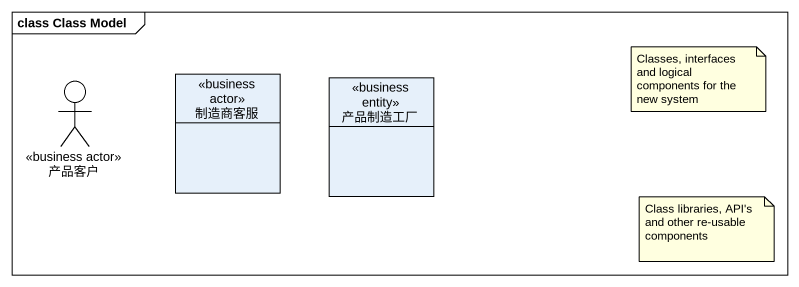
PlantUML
@startuml
mainframe class Class Model
allowmixing
hide circle
hide empty members
class 制造商客服 <<business actor>>
class 产品制造工厂 <<business entity>>
actor 产品客户 <<business actor>>
note as N1
  Classes, interfaces and logical components for the new system
end note
note as N2
  Class libraries, API's and other re-usable components
end note
@enduml
